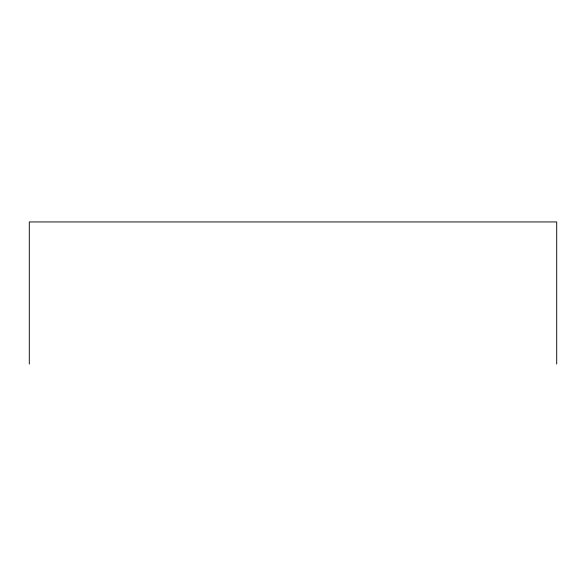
<?xml version="1.0" encoding="UTF-8"?>
<svg xmlns="http://www.w3.org/2000/svg" width="586" height="586" viewBox="0 0 586 586"><rect width="100%" height="100%" fill="white"/><g stroke="black" fill="none" stroke-linecap="round" stroke-linejoin="round"><path stroke-width="0.88" d="M556.7 364.06L556.7 221.94L29.3 221.94L29.3 364.06"/></g></svg>
